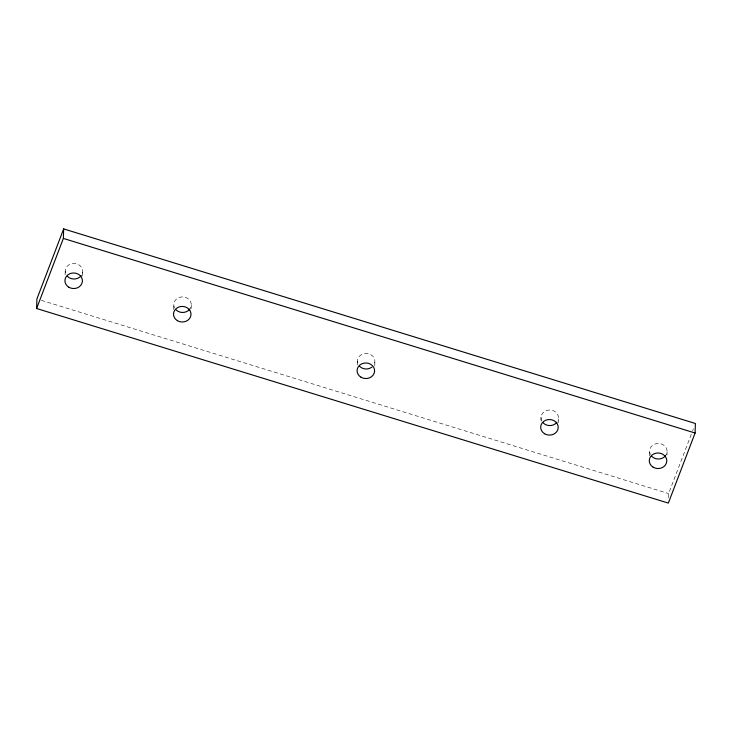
<?xml version="1.0" encoding="UTF-8"?>
<svg xmlns="http://www.w3.org/2000/svg" width="732" height="732" viewBox="0 0 732 732"><rect width="100%" height="100%" fill="white"/><g stroke="black" fill="none" stroke-linecap="round" stroke-linejoin="round"><path stroke-width="0.55" stroke-dasharray="3.66 2.75" d="M65.102 274.912L65.23 270.675M82.57 276.028L82.707 271.801M173.649 309.407L173.813 304.119M191.189 308.419L191.29 305.244M357.28 364.911L357.417 360.675M374.757 366.037L374.885 361.8M540.911 420.406L541.012 417.231M558.351 422.593L558.489 418.356M649.43 455.972L649.595 450.674M666.971 454.975L667.062 451.8M668.508 497.806L668.636 493.578L692.161 431.99M692.563 430.928L693.369 428.806M41.276 300.321L668.636 493.578M650.483 454.636A8.757 7.787 1.8 0 1 658.901 443.473A8.757 7.787 1.8 0 1 665.608 455.615M541.9 421.193A8.757 7.787 1.8 0 1 549.174 410.021A8.757 7.787 1.8 0 1 558.04 420.351M357.564 362.706A8.757 7.787 1.8 0 1 366.714 353.474A8.757 7.787 1.8 0 1 374.445 363.795M174.701 308.081A8.757 7.787 1.8 0 1 183.119 296.918A8.757 7.787 1.8 0 1 189.835 309.06M65.386 272.707A8.757 7.787 1.8 0 1 75.671 263.612A8.757 7.787 1.8 0 1 81.252 275.607"/><path stroke-width="1.1" d="M36.6 308.501L36.902 298.976L63.657 228.906L695.4 423.499L695.098 433.024L668.343 503.094L36.6 308.501L63.364 238.422L63.657 228.906M63.364 238.422L695.098 433.024M557.034 422.163A8.757 7.787 1.8 0 1 543.171 422.886M665.608 455.615A8.757 7.787 1.8 0 1 651.755 456.338M371.929 367.125A8.757 7.787 1.8 0 1 359.568 366.329M189.835 309.06A8.757 7.787 1.8 0 1 175.973 309.782M81.252 275.607A8.757 7.787 1.8 0 1 67.39 276.33M653.173 467.208A8.757 7.787 1.8 0 0 666.77 461.325A8.757 7.787 1.8 0 0 654.152 453.758A8.757 7.787 1.8 0 0 653.173 467.208M544.59 433.765A8.757 7.787 1.8 0 0 558.187 427.881A8.757 7.787 1.8 0 0 545.578 420.305A8.757 7.787 1.8 0 0 544.59 433.765M360.986 377.209A8.757 7.787 1.8 0 0 374.583 371.325A8.757 7.787 1.8 0 0 361.974 363.749A8.757 7.787 1.8 0 0 360.986 377.209M68.808 287.209A8.757 7.787 1.8 0 0 82.405 281.326A8.757 7.787 1.8 0 0 69.796 273.75A8.757 7.787 1.8 0 0 68.808 287.209M177.391 320.653A8.757 7.787 1.8 0 0 190.988 314.769A8.757 7.787 1.8 0 0 178.37 307.202A8.757 7.787 1.8 0 0 177.391 320.653"/></g></svg>
